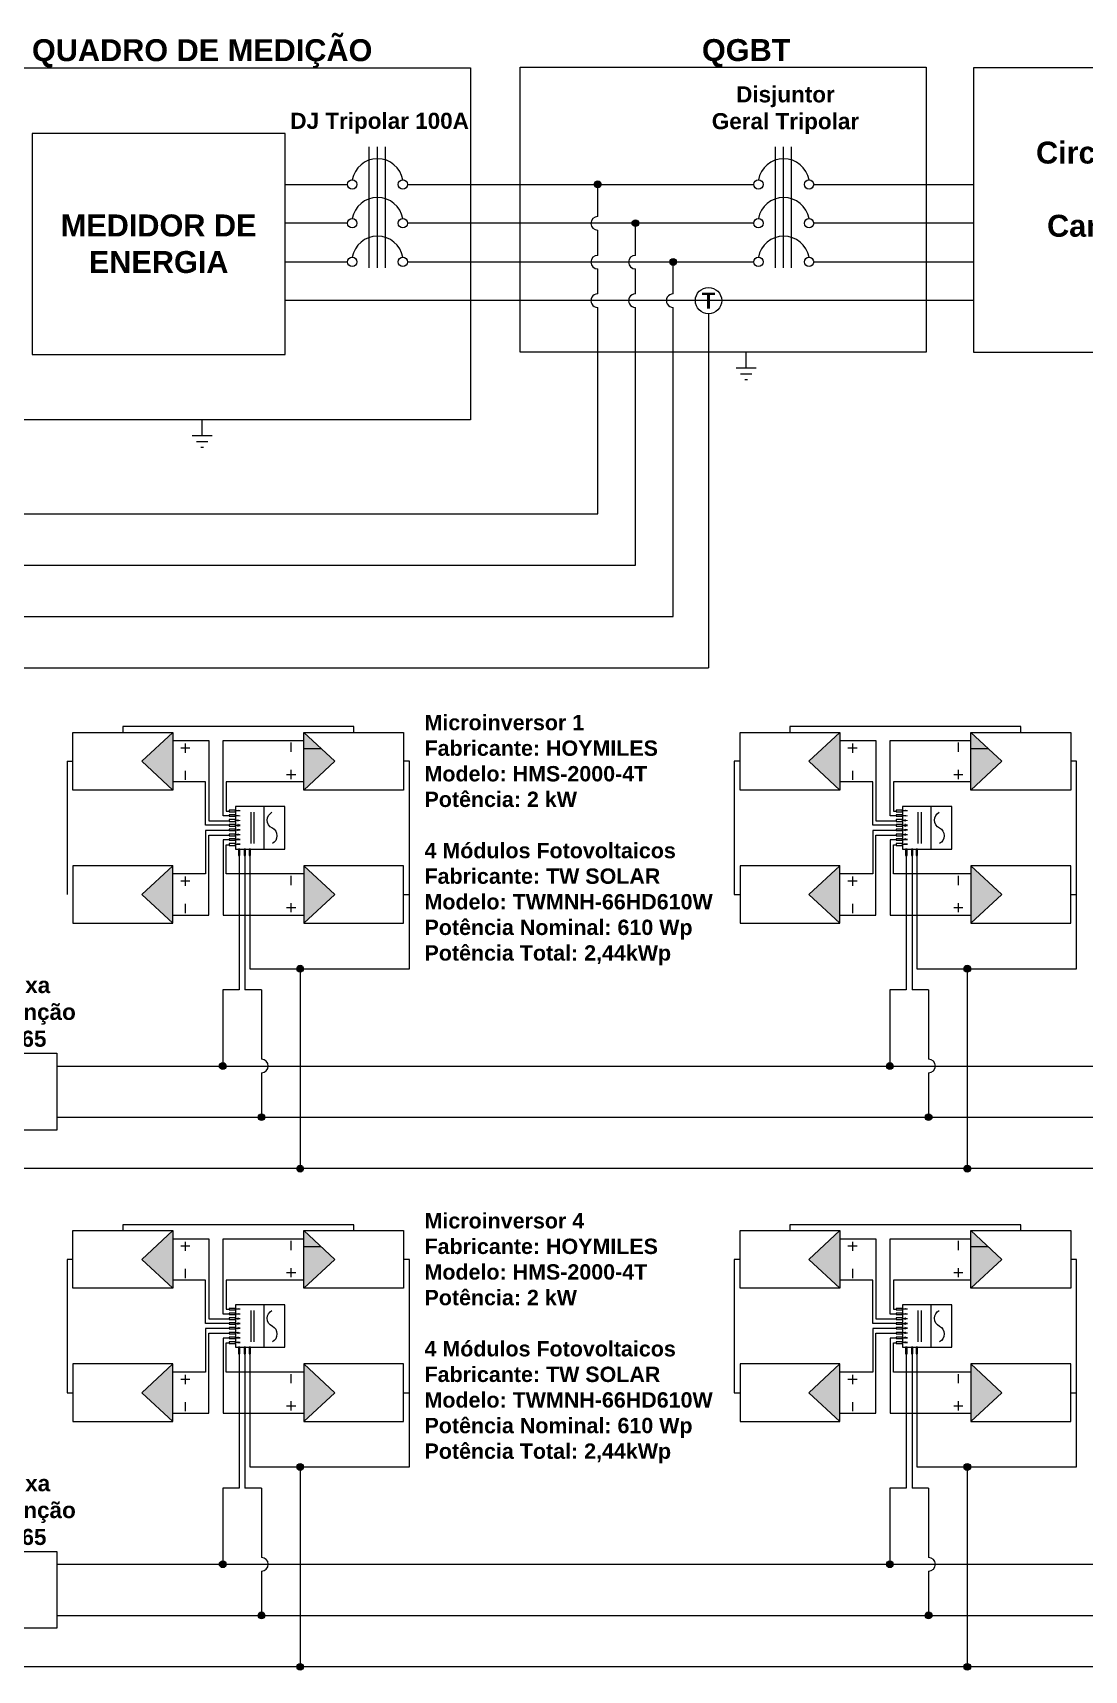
# Model space of a CAD drawing. Header units: millimetres. Extents: x 3949 to 5857, y -2081 to -943.
# Drawn here: x 5501.86 to 5532.73, y -1932.84 to -1884.8 of the extents above; entities that cross this region are included whole.
import ezdxf

# ---------------------------------------------------------------- set-up
doc = ezdxf.new("R2010")
doc.units = ezdxf.units.MM
doc.layers.add('DESENHO', color=7, linetype='Continuous', lineweight=0)
doc.styles.add('Annotative', font='arial.ttf')
doc.styles.add('PDF Arial', font='arial.ttf')

msp = doc.modelspace()

# ---------------------------------------------------------------- hatches: boundary and pattern name
at = {"layer": 'DESENHO', "lineweight": 0}
h = msp.add_hatch(color=256, dxfattribs=at)
h.dxf.hatch_style = 1
h.paths.add_polyline_path([(5518.545, -1889.248, 1), (5518.347, -1889.248, 1)])
h = msp.add_hatch(color=256, dxfattribs=at)
h.dxf.hatch_style = 1
h.paths.add_polyline_path([(5519.654, -1890.388, 1), (5519.455, -1890.388, 1)])
h = msp.add_hatch(color=256, dxfattribs=at)
h.dxf.hatch_style = 1
h.paths.add_polyline_path([(5520.762, -1891.524, 1), (5520.563, -1891.524, 1)])
h = msp.add_hatch(color=7, dxfattribs=at)
h.dxf.hatch_style = 1
h.paths.add_polyline_path([(5505.057, -1906.174), (5505.972, -1907.018), (5505.972, -1905.329)])
h = msp.add_hatch(dxfattribs=at)
h.set_pattern_fill('ANGLE', scale=1.5, angle=180)
h.set_pattern_definition([(180, (10158.257, 902.157), (-4e-15, -10.4775), [7.62, -2.8575]), (270, (10158.257, 902.157), (10.4775, -4e-15), [7.62, -2.8575])])
h.paths.add_polyline_path([(5509.815, -1905.329), (5509.815, -1907.018), (5510.73, -1906.174)])
h = msp.add_hatch(color=7, dxfattribs=at)
h.dxf.hatch_style = 1
h.paths.add_polyline_path([(5510.73, -1906.174), (5509.815, -1905.329), (5509.815, -1907.018)])
h = msp.add_hatch(color=7, dxfattribs=at)
h.dxf.hatch_style = 1
h.paths.add_polyline_path([(5524.644, -1906.174), (5525.559, -1907.018), (5525.559, -1905.329)])
h = msp.add_hatch(dxfattribs=at)
h.set_pattern_fill('ANGLE', scale=1.5, angle=180)
h.set_pattern_definition([(180, (10177.844, 902.157), (-4e-15, -10.4775), [7.62, -2.8575]), (270, (10177.844, 902.157), (10.4775, -4e-15), [7.62, -2.8575])])
h.paths.add_polyline_path([(5529.402, -1905.329), (5529.402, -1907.018), (5530.317, -1906.174)])
h = msp.add_hatch(color=7, dxfattribs=at)
h.dxf.hatch_style = 1
h.paths.add_polyline_path([(5530.317, -1906.174), (5529.402, -1905.329), (5529.402, -1907.018)])
h = msp.add_hatch(color=7, dxfattribs=at)
h.dxf.hatch_style = 1
h.paths.add_polyline_path([(5505.057, -1910.082), (5505.972, -1909.238), (5505.972, -1910.927)])
h = msp.add_hatch(color=7, dxfattribs=at)
h.dxf.hatch_style = 1
h.paths.add_polyline_path([(5510.73, -1910.082), (5509.815, -1910.927), (5509.815, -1909.238)])
h = msp.add_hatch(color=7, dxfattribs=at)
h.dxf.hatch_style = 1
h.paths.add_polyline_path([(5524.644, -1910.082), (5525.559, -1909.238), (5525.559, -1910.927)])
h = msp.add_hatch(color=7, dxfattribs=at)
h.dxf.hatch_style = 1
h.paths.add_polyline_path([(5530.317, -1910.082), (5529.402, -1910.927), (5529.402, -1909.238)])
h = msp.add_hatch(color=3, dxfattribs=at)
h.dxf.hatch_style = 1
h.paths.add_polyline_path([(5509.711, -1912.36, 1), (5509.711, -1912.161, 1)])
h = msp.add_hatch(color=3, dxfattribs=at)
h.dxf.hatch_style = 1
h.paths.add_polyline_path([(5529.298, -1912.36, 1), (5529.298, -1912.161, 1)])
h = msp.add_hatch(color=256, dxfattribs=at)
h.dxf.hatch_style = 1
h.paths.add_polyline_path([(5507.536, -1915.116, 1), (5507.337, -1915.116, 1)])
h = msp.add_hatch(color=256, dxfattribs=at)
h.dxf.hatch_style = 1
h.paths.add_polyline_path([(5527.123, -1915.116, 1), (5526.925, -1915.116, 1)])
h = msp.add_hatch(color=256, dxfattribs=at)
h.dxf.hatch_style = 1
h.paths.add_polyline_path([(5508.673, -1916.616, 1), (5508.474, -1916.616, 1)])
h = msp.add_hatch(color=256, dxfattribs=at)
h.dxf.hatch_style = 1
h.paths.add_polyline_path([(5528.26, -1916.616, 1), (5528.061, -1916.616, 1)])
h = msp.add_hatch(color=3, dxfattribs=at)
h.dxf.hatch_style = 1
h.paths.add_polyline_path([(5509.81, -1918.127, 1), (5509.611, -1918.127, 1)])
h = msp.add_hatch(color=3, dxfattribs=at)
h.dxf.hatch_style = 1
h.paths.add_polyline_path([(5529.397, -1918.127, 1), (5529.198, -1918.127, 1)])
h = msp.add_hatch(color=7, dxfattribs=at)
h.dxf.hatch_style = 1
h.paths.add_polyline_path([(5505.057, -1920.791), (5505.972, -1921.636), (5505.972, -1919.946)])
h = msp.add_hatch(dxfattribs=at)
h.set_pattern_fill('ANGLE', scale=1.5, angle=180)
h.set_pattern_definition([(180, (10158.257, 887.54), (-4e-15, -10.4775), [7.62, -2.8575]), (270, (10158.257, 887.54), (10.4775, -4e-15), [7.62, -2.8575])])
h.paths.add_polyline_path([(5509.815, -1919.946), (5509.815, -1921.636), (5510.73, -1920.791)])
h = msp.add_hatch(color=7, dxfattribs=at)
h.dxf.hatch_style = 1
h.paths.add_polyline_path([(5510.73, -1920.791), (5509.815, -1919.946), (5509.815, -1921.636)])
h = msp.add_hatch(color=7, dxfattribs=at)
h.dxf.hatch_style = 1
h.paths.add_polyline_path([(5524.644, -1920.791), (5525.559, -1921.636), (5525.559, -1919.946)])
h = msp.add_hatch(dxfattribs=at)
h.set_pattern_fill('ANGLE', scale=1.5, angle=180)
h.set_pattern_definition([(180, (10177.844, 887.54), (-4e-15, -10.4775), [7.62, -2.8575]), (270, (10177.844, 887.54), (10.4775, -4e-15), [7.62, -2.8575])])
h.paths.add_polyline_path([(5529.402, -1919.946), (5529.402, -1921.636), (5530.317, -1920.791)])
h = msp.add_hatch(color=7, dxfattribs=at)
h.dxf.hatch_style = 1
h.paths.add_polyline_path([(5530.317, -1920.791), (5529.402, -1919.946), (5529.402, -1921.636)])
h = msp.add_hatch(color=7, dxfattribs=at)
h.dxf.hatch_style = 1
h.paths.add_polyline_path([(5505.057, -1924.7), (5505.972, -1923.855), (5505.972, -1925.544)])
h = msp.add_hatch(color=7, dxfattribs=at)
h.dxf.hatch_style = 1
h.paths.add_polyline_path([(5510.73, -1924.7), (5509.815, -1925.544), (5509.815, -1923.855)])
h = msp.add_hatch(color=7, dxfattribs=at)
h.dxf.hatch_style = 1
h.paths.add_polyline_path([(5524.644, -1924.7), (5525.559, -1923.855), (5525.559, -1925.544)])
h = msp.add_hatch(color=7, dxfattribs=at)
h.dxf.hatch_style = 1
h.paths.add_polyline_path([(5530.317, -1924.7), (5529.402, -1925.544), (5529.402, -1923.855)])
h = msp.add_hatch(color=3, dxfattribs=at)
h.dxf.hatch_style = 1
h.paths.add_polyline_path([(5509.711, -1926.977, 1), (5509.711, -1926.778, 1)])
h = msp.add_hatch(color=3, dxfattribs=at)
h.dxf.hatch_style = 1
h.paths.add_polyline_path([(5529.298, -1926.977, 1), (5529.298, -1926.778, 1)])
h = msp.add_hatch(color=256, dxfattribs=at)
h.dxf.hatch_style = 1
h.paths.add_polyline_path([(5507.536, -1929.734, 1), (5507.337, -1929.734, 1)])
h = msp.add_hatch(color=256, dxfattribs=at)
h.dxf.hatch_style = 1
h.paths.add_polyline_path([(5527.123, -1929.734, 1), (5526.925, -1929.734, 1)])
h = msp.add_hatch(color=256, dxfattribs=at)
h.dxf.hatch_style = 1
h.paths.add_polyline_path([(5508.673, -1931.233, 1), (5508.474, -1931.233, 1)])
h = msp.add_hatch(color=256, dxfattribs=at)
h.dxf.hatch_style = 1
h.paths.add_polyline_path([(5528.26, -1931.233, 1), (5528.061, -1931.233, 1)])
h = msp.add_hatch(color=3, dxfattribs=at)
h.dxf.hatch_style = 1
h.paths.add_polyline_path([(5509.81, -1932.744, 1), (5509.611, -1932.744, 1)])
h = msp.add_hatch(color=3, dxfattribs=at)
h.dxf.hatch_style = 1
h.paths.add_polyline_path([(5529.397, -1932.744, 1), (5529.198, -1932.744, 1)])

# ---------------------------------------------------------------- linework, layer by layer
for p, q in [((5511.739, -1891.697), (5511.739, -1888.145)), ((5511.977, -1891.697), (5511.977, -1888.145)), ((5512.214, -1891.697), (5512.214, -1888.145)), ((5523.665, -1891.697), (5523.665, -1888.145)), ((5523.902, -1891.697), (5523.902, -1888.145)), ((5524.14, -1891.697), (5524.14, -1888.145)), ((5509.267, -1889.252), (5511.102, -1889.252)), ((5512.862, -1889.252), (5523.028, -1889.252)), ((5518.446, -1890.196), (5518.446, -1889.348)), ((5524.788, -1889.252), (5529.477, -1889.252)), ((5511.102, -1890.388), (5509.267, -1890.388)), ((5523.028, -1890.388), (5512.862, -1890.388)), ((5529.477, -1890.388), (5524.788, -1890.388)), ((5518.446, -1891.331), (5518.446, -1890.593)), ((5509.267, -1891.524), (5511.102, -1891.524)), ((5512.862, -1891.524), (5523.028, -1891.524)), ((5524.788, -1891.524), (5529.477, -1891.524)), ((5518.446, -1898.914), (5518.446, -1892.864)), ((5494.121, -1898.914), (5518.446, -1898.914)), ((5494.121, -1900.421), (5519.554, -1900.421)), ((5494.121, -1901.929), (5520.662, -1901.929)), ((5505.972, -1905.57), (5507.027, -1905.57)), ((5507.027, -1905.57), (5507.027, -1907.918)), ((5507.447, -1907.776), (5507.447, -1905.57)), ((5507.447, -1905.57), (5509.815, -1905.57)), ((5525.559, -1905.57), (5526.614, -1905.57)), ((5526.614, -1905.57), (5526.614, -1907.918)), ((5527.034, -1907.776), (5527.034, -1905.57)), ((5527.034, -1905.57), (5529.402, -1905.57)), ((5506.933, -1906.777), (5505.972, -1906.777)), ((5506.933, -1908.054), (5506.933, -1906.777)), ((5509.815, -1906.777), (5507.542, -1906.777)), ((5507.542, -1906.777), (5507.542, -1907.634)), ((5526.52, -1906.777), (5525.559, -1906.777)), ((5526.52, -1908.054), (5526.52, -1906.777)), ((5529.402, -1906.777), (5527.129, -1906.777)), ((5527.129, -1906.777), (5527.129, -1907.634)), ((5507.623, -1907.776), (5507.447, -1907.776)), ((5507.542, -1907.634), (5507.623, -1907.634)), ((5527.21, -1907.776), (5527.034, -1907.776)), ((5527.129, -1907.634), (5527.21, -1907.634)), ((5507.623, -1908.054), (5506.933, -1908.054)), ((5507.623, -1908.202), (5506.933, -1908.202)), ((5506.933, -1908.202), (5506.933, -1909.479)), ((5507.027, -1907.918), (5507.623, -1907.918)), ((5527.21, -1908.054), (5526.52, -1908.054)), ((5527.21, -1908.202), (5526.52, -1908.202)), ((5526.52, -1908.202), (5526.52, -1909.479)), ((5526.614, -1907.918), (5527.21, -1907.918)), ((5507.027, -1908.338), (5507.623, -1908.338)), ((5507.027, -1910.686), (5507.027, -1908.338)), ((5507.623, -1908.48), (5507.447, -1908.48)), ((5507.447, -1908.48), (5507.447, -1910.686)), ((5507.542, -1909.479), (5507.542, -1908.622)), ((5507.542, -1908.622), (5507.623, -1908.622)), ((5526.614, -1908.338), (5527.21, -1908.338)), ((5526.614, -1910.686), (5526.614, -1908.338)), ((5527.21, -1908.48), (5527.034, -1908.48)), ((5527.034, -1908.48), (5527.034, -1910.686)), ((5527.129, -1909.479), (5527.129, -1908.622)), ((5527.129, -1908.622), (5527.21, -1908.622)), ((5507.921, -1908.94), (5507.921, -1912.883)), ((5508.09, -1908.94), (5508.09, -1912.883)), ((5527.508, -1908.94), (5527.508, -1912.883)), ((5527.677, -1908.94), (5527.677, -1912.883)), ((5506.933, -1909.479), (5505.972, -1909.479)), ((5509.815, -1909.479), (5507.542, -1909.479)), ((5526.52, -1909.479), (5525.559, -1909.479)), ((5529.402, -1909.479), (5527.129, -1909.479)), ((5505.972, -1910.686), (5507.027, -1910.686)), ((5507.447, -1910.686), (5509.815, -1910.686)), ((5525.559, -1910.686), (5526.614, -1910.686)), ((5527.034, -1910.686), (5529.402, -1910.686)), ((5507.921, -1912.883), (5507.437, -1912.883)), ((5507.437, -1912.883), (5507.437, -1915.116)), ((5508.574, -1912.883), (5508.09, -1912.883)), ((5508.574, -1912.883), (5508.574, -1914.918)), ((5527.508, -1912.883), (5527.024, -1912.883)), ((5527.024, -1912.883), (5527.024, -1915.116)), ((5528.161, -1912.883), (5527.677, -1912.883)), ((5528.161, -1912.883), (5528.161, -1914.918)), ((5502.563, -1915.116), (5546.617, -1915.116)), ((5507.437, -1915.017), (5507.437, -1915.116)), ((5508.574, -1915.315), (5508.574, -1916.517)), ((5527.024, -1915.017), (5527.024, -1915.116)), ((5528.161, -1915.315), (5528.161, -1916.517)), ((5502.563, -1916.616), (5547.754, -1916.616)), ((5505.972, -1920.188), (5507.027, -1920.188)), ((5507.027, -1920.188), (5507.027, -1922.535)), ((5507.447, -1922.393), (5507.447, -1920.188)), ((5507.447, -1920.188), (5509.815, -1920.188)), ((5525.559, -1920.188), (5526.614, -1920.188)), ((5526.614, -1920.188), (5526.614, -1922.535)), ((5527.034, -1922.393), (5527.034, -1920.188)), ((5527.034, -1920.188), (5529.402, -1920.188)), ((5506.933, -1921.394), (5505.972, -1921.394)), ((5506.933, -1922.671), (5506.933, -1921.394)), ((5509.815, -1921.394), (5507.542, -1921.394)), ((5507.542, -1921.394), (5507.542, -1922.251)), ((5526.52, -1921.394), (5525.559, -1921.394)), ((5526.52, -1922.671), (5526.52, -1921.394)), ((5529.402, -1921.394), (5527.129, -1921.394)), ((5527.129, -1921.394), (5527.129, -1922.251)), ((5507.623, -1922.671), (5506.933, -1922.671)), ((5507.027, -1922.535), (5507.623, -1922.535)), ((5507.623, -1922.393), (5507.447, -1922.393)), ((5507.542, -1922.251), (5507.623, -1922.251)), ((5527.21, -1922.671), (5526.52, -1922.671)), ((5526.614, -1922.535), (5527.21, -1922.535)), ((5527.21, -1922.393), (5527.034, -1922.393)), ((5527.129, -1922.251), (5527.21, -1922.251)), ((5507.623, -1922.82), (5506.933, -1922.82)), ((5506.933, -1922.82), (5506.933, -1924.096)), ((5507.027, -1922.955), (5507.623, -1922.955)), ((5507.027, -1925.303), (5507.027, -1922.955)), ((5507.623, -1923.097), (5507.447, -1923.097)), ((5507.447, -1923.097), (5507.447, -1925.303)), ((5527.21, -1922.82), (5526.52, -1922.82)), ((5526.52, -1922.82), (5526.52, -1924.096)), ((5526.614, -1922.955), (5527.21, -1922.955)), ((5526.614, -1925.303), (5526.614, -1922.955)), ((5527.21, -1923.097), (5527.034, -1923.097)), ((5527.034, -1923.097), (5527.034, -1925.303)), ((5507.542, -1924.096), (5507.542, -1923.239)), ((5507.542, -1923.239), (5507.623, -1923.239)), ((5507.921, -1923.557), (5507.921, -1927.5)), ((5508.09, -1923.557), (5508.09, -1927.5)), ((5527.129, -1924.096), (5527.129, -1923.239)), ((5527.129, -1923.239), (5527.21, -1923.239)), ((5527.508, -1923.557), (5527.508, -1927.5)), ((5527.677, -1923.557), (5527.677, -1927.5)), ((5506.933, -1924.096), (5505.972, -1924.096)), ((5509.815, -1924.096), (5507.542, -1924.096)), ((5526.52, -1924.096), (5525.559, -1924.096)), ((5529.402, -1924.096), (5527.129, -1924.096)), ((5505.972, -1925.303), (5507.027, -1925.303)), ((5507.447, -1925.303), (5509.815, -1925.303)), ((5525.559, -1925.303), (5526.614, -1925.303)), ((5527.034, -1925.303), (5529.402, -1925.303)), ((5507.921, -1927.5), (5507.437, -1927.5)), ((5507.437, -1927.5), (5507.437, -1929.734)), ((5508.574, -1927.5), (5508.09, -1927.5)), ((5508.574, -1927.5), (5508.574, -1929.535)), ((5527.508, -1927.5), (5527.024, -1927.5)), ((5527.024, -1927.5), (5527.024, -1929.734)), ((5528.161, -1927.5), (5527.677, -1927.5)), ((5528.161, -1927.5), (5528.161, -1929.535)), ((5502.563, -1929.734), (5546.617, -1929.734)), ((5507.437, -1929.634), (5507.437, -1929.734)), ((5527.024, -1929.634), (5527.024, -1929.734)), ((5508.574, -1929.932), (5508.574, -1931.134)), ((5528.161, -1929.932), (5528.161, -1931.134)), ((5502.563, -1931.233), (5547.754, -1931.233))]:
    msp.add_line(p, q, dxfattribs=at)
at = {"layer": 'DESENHO', "color": 0, "lineweight": 0}
for p, q in [((5519.554, -1891.331), (5519.554, -1890.388)), ((5518.446, -1892.461), (5518.446, -1891.729)), ((5519.554, -1892.461), (5519.554, -1891.729)), ((5520.662, -1892.461), (5520.662, -1891.524)), ((5520.662, -1891.623), (5520.662, -1891.524)), ((5519.554, -1900.421), (5519.554, -1892.864)), ((5520.662, -1901.929), (5520.662, -1892.864))]:
    msp.add_line(p, q, dxfattribs=at)
at = {"layer": 'DESENHO', "color": 5, "lineweight": 0}
for p, q in [((5520.276, -1892.659), (5509.267, -1892.659)), ((5529.477, -1892.659), (5520.276, -1892.659))]:
    msp.add_line(p, q, dxfattribs=at)
at = {"layer": 'DESENHO', "color": 3, "lineweight": 0}
for p, q in [((5521.701, -1893.045), (5521.701, -1903.438)), ((5522.807, -1894.635), (5522.807, -1894.17)), ((5522.764, -1894.974), (5522.849, -1894.974)), ((5506.834, -1896.62), (5506.834, -1896.155)), ((5506.791, -1896.959), (5506.876, -1896.959)), ((5493.922, -1903.438), (5521.701, -1903.438)), ((5511.282, -1905.157), (5504.505, -1905.157)), ((5504.505, -1905.157), (5504.505, -1905.329)), ((5511.282, -1905.329), (5511.282, -1905.157)), ((5530.869, -1905.157), (5524.092, -1905.157)), ((5524.092, -1905.157), (5524.092, -1905.329)), ((5530.869, -1905.329), (5530.869, -1905.157)), ((5502.867, -1906.174), (5502.867, -1910.082)), ((5502.867, -1906.174), (5503.039, -1906.174)), ((5512.92, -1906.174), (5512.748, -1906.174)), ((5512.92, -1910.082), (5512.92, -1906.174)), ((5522.626, -1906.174), (5522.454, -1906.174)), ((5522.454, -1906.174), (5522.454, -1910.082)), ((5532.507, -1906.174), (5532.335, -1906.174)), ((5532.507, -1910.082), (5532.507, -1906.174)), ((5508.23, -1908.94), (5508.23, -1912.261)), ((5527.817, -1908.94), (5527.817, -1912.261)), ((5512.748, -1910.082), (5512.92, -1910.082)), ((5512.92, -1912.261), (5512.92, -1910.082)), ((5522.454, -1910.082), (5522.626, -1910.082)), ((5532.335, -1910.082), (5532.507, -1910.082)), ((5532.507, -1912.261), (5532.507, -1910.082)), ((5508.23, -1912.261), (5512.92, -1912.261)), ((5509.711, -1912.261), (5509.711, -1918.127)), ((5527.817, -1912.261), (5532.507, -1912.261)), ((5529.298, -1912.261), (5529.298, -1918.127)), ((5548.891, -1918.127), (5493.922, -1918.127)), ((5511.282, -1919.774), (5504.505, -1919.774)), ((5504.505, -1919.774), (5504.505, -1919.946)), ((5511.282, -1919.946), (5511.282, -1919.774)), ((5530.869, -1919.774), (5524.092, -1919.774)), ((5524.092, -1919.774), (5524.092, -1919.946)), ((5530.869, -1919.946), (5530.869, -1919.774)), ((5503.039, -1920.791), (5502.867, -1920.791)), ((5502.867, -1920.791), (5502.867, -1924.7)), ((5512.92, -1920.791), (5512.748, -1920.791)), ((5512.92, -1924.7), (5512.92, -1920.791)), ((5522.626, -1920.791), (5522.454, -1920.791)), ((5522.454, -1920.791), (5522.454, -1924.7)), ((5532.507, -1920.791), (5532.335, -1920.791)), ((5532.507, -1924.7), (5532.507, -1920.791)), ((5508.23, -1923.557), (5508.23, -1926.878)), ((5527.817, -1923.557), (5527.817, -1926.878)), ((5502.867, -1924.7), (5503.039, -1924.7)), ((5512.748, -1924.7), (5512.92, -1924.7)), ((5512.92, -1926.878), (5512.92, -1924.7)), ((5522.454, -1924.7), (5522.626, -1924.7)), ((5532.335, -1924.7), (5532.507, -1924.7)), ((5532.507, -1926.878), (5532.507, -1924.7)), ((5508.23, -1926.878), (5512.92, -1926.878)), ((5509.711, -1926.878), (5509.711, -1932.744)), ((5527.817, -1926.878), (5532.507, -1926.878)), ((5529.298, -1926.878), (5529.298, -1932.744)), ((5548.891, -1932.744), (5493.922, -1932.744))]:
    msp.add_line(p, q, dxfattribs=at)
at = {"layer": 'DESENHO', "color": 7, "lineweight": 0}
for p, q in [((5509.815, -1906.152), (5509.815, -1905.327)), ((5529.402, -1906.152), (5529.402, -1905.327)), ((5505.972, -1906.195), (5505.972, -1907.02)), ((5525.559, -1906.195), (5525.559, -1907.02)), ((5505.972, -1910.061), (5505.972, -1909.236)), ((5525.559, -1910.061), (5525.559, -1909.236)), ((5509.815, -1910.104), (5509.815, -1910.929)), ((5529.402, -1910.104), (5529.402, -1910.929)), ((5509.815, -1920.769), (5509.815, -1919.944)), ((5529.402, -1920.769), (5529.402, -1919.944)), ((5505.972, -1920.812), (5505.972, -1921.638)), ((5525.559, -1920.812), (5525.559, -1921.638)), ((5505.972, -1924.678), (5505.972, -1923.853)), ((5525.559, -1924.678), (5525.559, -1923.853)), ((5509.815, -1924.721), (5509.815, -1925.547)), ((5529.402, -1924.721), (5529.402, -1925.547))]:
    msp.add_line(p, q, dxfattribs=at)
at = {"layer": 'DESENHO', "lineweight": 0}
for points in [[(5514.714, -1896.155), (5498.953, -1896.155), (5498.953, -1885.828), (5514.714, -1885.828)], [(5516.168, -1885.815), (5528.089, -1885.815), (5528.089, -1894.17), (5516.168, -1894.17)], [(5540.803, -1885.828), (5529.477, -1885.828), (5529.477, -1894.17), (5540.803, -1894.17)], [(5509.267, -1887.753), (5501.843, -1887.753), (5501.843, -1894.237), (5509.267, -1894.237)], [(5503.039, -1905.329), (5505.972, -1905.329), (5505.972, -1907.018), (5503.039, -1907.018)], [(5512.748, -1907.018), (5509.815, -1907.018), (5509.815, -1905.329), (5512.748, -1905.329)], [(5522.626, -1905.329), (5525.559, -1905.329), (5525.559, -1907.018), (5522.626, -1907.018)], [(5532.335, -1907.018), (5529.402, -1907.018), (5529.402, -1905.329), (5532.335, -1905.329)], [(5503.039, -1910.927), (5505.972, -1910.927), (5505.972, -1909.238), (5503.039, -1909.238)], [(5512.748, -1909.238), (5509.815, -1909.238), (5509.815, -1910.927), (5512.748, -1910.927)], [(5522.626, -1910.927), (5525.559, -1910.927), (5525.559, -1909.238), (5522.626, -1909.238)], [(5532.335, -1909.238), (5529.402, -1909.238), (5529.402, -1910.927), (5532.335, -1910.927)], [(5500.308, -1914.739), (5502.563, -1914.739), (5502.563, -1916.994), (5500.308, -1916.994)], [(5503.039, -1919.946), (5505.972, -1919.946), (5505.972, -1921.636), (5503.039, -1921.636)], [(5512.748, -1921.636), (5509.815, -1921.636), (5509.815, -1919.946), (5512.748, -1919.946)], [(5522.626, -1919.946), (5525.559, -1919.946), (5525.559, -1921.636), (5522.626, -1921.636)], [(5532.335, -1921.636), (5529.402, -1921.636), (5529.402, -1919.946), (5532.335, -1919.946)], [(5503.039, -1925.544), (5505.972, -1925.544), (5505.972, -1923.855), (5503.039, -1923.855)], [(5512.748, -1923.855), (5509.815, -1923.855), (5509.815, -1925.544), (5512.748, -1925.544)], [(5522.626, -1925.544), (5525.559, -1925.544), (5525.559, -1923.855), (5522.626, -1923.855)], [(5532.335, -1923.855), (5529.402, -1923.855), (5529.402, -1925.544), (5532.335, -1925.544)], [(5500.308, -1929.356), (5502.563, -1929.356), (5502.563, -1931.611), (5500.308, -1931.611)]]:
    msp.add_lwpolyline(points, close=True, dxfattribs=at)
at = {"layer": 'DESENHO', "color": 3, "lineweight": 0}
for points in [[(5522.509, -1894.635), (5522.807, -1894.635), (5523.104, -1894.635)], [(5522.637, -1894.805), (5522.807, -1894.805), (5522.976, -1894.805)], [(5506.537, -1896.62), (5506.834, -1896.62), (5507.131, -1896.62)], [(5506.664, -1896.79), (5506.834, -1896.79), (5507.003, -1896.79)]]:
    msp.add_lwpolyline(points, dxfattribs=at)
at = {"layer": 'DESENHO', "color": 18, "lineweight": 0, "true_color": 0x000000}
for points in [[(5505.972, -1905.329), (5505.057, -1906.174), (5505.972, -1907.018)], [(5509.815, -1907.018), (5510.73, -1906.174), (5509.815, -1905.329)], [(5525.559, -1905.329), (5524.644, -1906.174), (5525.559, -1907.018)], [(5529.402, -1907.018), (5530.317, -1906.174), (5529.402, -1905.329)], [(5505.972, -1910.927), (5505.057, -1910.082), (5505.972, -1909.238)], [(5509.815, -1909.238), (5510.73, -1910.082), (5509.815, -1910.927)], [(5525.559, -1910.927), (5524.644, -1910.082), (5525.559, -1909.238)], [(5529.402, -1909.238), (5530.317, -1910.082), (5529.402, -1910.927)], [(5505.972, -1919.946), (5505.057, -1920.791), (5505.972, -1921.636)], [(5509.815, -1921.636), (5510.73, -1920.791), (5509.815, -1919.946)], [(5525.559, -1919.946), (5524.644, -1920.791), (5525.559, -1921.636)], [(5529.402, -1921.636), (5530.317, -1920.791), (5529.402, -1919.946)], [(5505.972, -1925.544), (5505.057, -1924.7), (5505.972, -1923.855)], [(5509.815, -1923.855), (5510.73, -1924.7), (5509.815, -1925.544)], [(5525.559, -1925.544), (5524.644, -1924.7), (5525.559, -1923.855)], [(5529.402, -1923.855), (5530.317, -1924.7), (5529.402, -1925.544)]]:
    msp.add_lwpolyline(points, dxfattribs=at)
at = {"layer": 'DESENHO', "color": 7, "lineweight": 0}
for points in [[(5506.472, -1905.789), (5506.202, -1905.789)], [(5506.337, -1905.654), (5506.337, -1905.924)], [(5509.45, -1905.897), (5509.45, -1905.627)], [(5526.06, -1905.789), (5525.789, -1905.789)], [(5525.924, -1905.654), (5525.924, -1905.924)], [(5529.037, -1905.897), (5529.037, -1905.627)], [(5506.337, -1906.452), (5506.337, -1906.723)], [(5509.314, -1906.56), (5509.585, -1906.56)], [(5509.45, -1906.696), (5509.45, -1906.425)], [(5525.924, -1906.452), (5525.924, -1906.723)], [(5528.901, -1906.56), (5529.172, -1906.56)], [(5529.037, -1906.696), (5529.037, -1906.425)], [(5507.88, -1907.641), (5507.88, -1907.614), (5507.893, -1907.627), (5507.866, -1907.627), (5507.839, -1907.627)], [(5507.88, -1907.79), (5507.88, -1907.763), (5507.893, -1907.776), (5507.866, -1907.776), (5507.839, -1907.776)], [(5507.853, -1907.614), (5507.853, -1907.641)], [(5507.92, -1907.641), (5507.92, -1907.614), (5507.907, -1907.641), (5507.907, -1907.614)], [(5507.92, -1907.79), (5507.92, -1907.763), (5507.907, -1907.79), (5507.907, -1907.763)], [(5507.934, -1907.614), (5507.934, -1907.641)], [(5507.934, -1907.763), (5507.934, -1907.79)], [(5508.259, -1907.668), (5508.259, -1908.588)], [(5508.354, -1907.668), (5508.354, -1908.588)], [(5508.651, -1908.75), (5508.651, -1907.505)], [(5527.467, -1907.641), (5527.467, -1907.614), (5527.481, -1907.627), (5527.453, -1907.627), (5527.426, -1907.627)], [(5527.467, -1907.79), (5527.467, -1907.763), (5527.481, -1907.776), (5527.453, -1907.776), (5527.426, -1907.776)], [(5527.44, -1907.614), (5527.44, -1907.641)], [(5527.508, -1907.641), (5527.508, -1907.614), (5527.494, -1907.641), (5527.494, -1907.614)], [(5527.508, -1907.79), (5527.508, -1907.763), (5527.494, -1907.79), (5527.494, -1907.763)], [(5527.521, -1907.614), (5527.521, -1907.641)], [(5527.521, -1907.763), (5527.521, -1907.79)], [(5527.846, -1907.668), (5527.846, -1908.588)], [(5527.941, -1907.668), (5527.941, -1908.588)], [(5528.238, -1908.75), (5528.238, -1907.505)], [(5507.866, -1907.911), (5507.839, -1907.911)], [(5507.866, -1908.06), (5507.839, -1908.06)], [(5507.866, -1908.196), (5507.839, -1908.196)], [(5507.853, -1907.898), (5507.853, -1907.925)], [(5507.853, -1908.182), (5507.853, -1908.209)], [(5507.893, -1907.898), (5507.88, -1907.898), (5507.88, -1907.911), (5507.866, -1907.911), (5507.88, -1907.925), (5507.893, -1907.925)], [(5507.893, -1908.033), (5507.88, -1908.033), (5507.88, -1908.047), (5507.866, -1908.06), (5507.88, -1908.074), (5507.893, -1908.074), (5507.893, -1908.06)], [(5507.893, -1908.182), (5507.88, -1908.169), (5507.88, -1908.182), (5507.88, -1908.196), (5507.893, -1908.209), (5507.866, -1908.209)], [(5507.92, -1907.925), (5507.92, -1907.898), (5507.907, -1907.925), (5507.907, -1907.898)], [(5507.92, -1908.074), (5507.92, -1908.033), (5507.907, -1908.074), (5507.907, -1908.033)], [(5507.92, -1908.209), (5507.92, -1908.169), (5507.907, -1908.209), (5507.907, -1908.169)], [(5507.934, -1907.898), (5507.934, -1907.925)], [(5507.934, -1908.033), (5507.934, -1908.074)], [(5507.934, -1908.169), (5507.934, -1908.209)], [(5527.453, -1907.911), (5527.426, -1907.911)], [(5527.453, -1908.06), (5527.426, -1908.06)], [(5527.453, -1908.196), (5527.426, -1908.196)], [(5527.44, -1907.898), (5527.44, -1907.925)], [(5527.44, -1908.182), (5527.44, -1908.209)], [(5527.481, -1907.898), (5527.467, -1907.898), (5527.467, -1907.911), (5527.453, -1907.911), (5527.467, -1907.925), (5527.481, -1907.925)], [(5527.481, -1908.033), (5527.467, -1908.033), (5527.467, -1908.047), (5527.453, -1908.06), (5527.467, -1908.074), (5527.481, -1908.074), (5527.481, -1908.06)], [(5527.481, -1908.182), (5527.467, -1908.169), (5527.467, -1908.182), (5527.467, -1908.196), (5527.481, -1908.209), (5527.453, -1908.209)], [(5527.508, -1907.925), (5527.508, -1907.898), (5527.494, -1907.925), (5527.494, -1907.898)], [(5527.508, -1908.074), (5527.508, -1908.033), (5527.494, -1908.074), (5527.494, -1908.033)], [(5527.508, -1908.209), (5527.508, -1908.169), (5527.494, -1908.209), (5527.494, -1908.169)], [(5527.521, -1907.898), (5527.521, -1907.925)], [(5527.521, -1908.033), (5527.521, -1908.074)], [(5527.521, -1908.169), (5527.521, -1908.209)], [(5507.866, -1908.331), (5507.839, -1908.331)], [(5507.866, -1908.48), (5507.839, -1908.48)], [(5507.866, -1908.615), (5507.839, -1908.615)], [(5507.853, -1908.453), (5507.853, -1908.493)], [(5507.893, -1908.317), (5507.88, -1908.317), (5507.88, -1908.331), (5507.893, -1908.344), (5507.866, -1908.344)], [(5507.893, -1908.453), (5507.88, -1908.453), (5507.88, -1908.493)], [(5507.893, -1908.602), (5507.88, -1908.602), (5507.88, -1908.588), (5507.88, -1908.629)], [(5507.92, -1908.344), (5507.92, -1908.317), (5507.907, -1908.344), (5507.907, -1908.317)], [(5507.92, -1908.493), (5507.92, -1908.453), (5507.907, -1908.493), (5507.907, -1908.453)], [(5507.92, -1908.629), (5507.92, -1908.588), (5507.907, -1908.629), (5507.907, -1908.588)], [(5507.934, -1908.317), (5507.934, -1908.344)], [(5507.934, -1908.453), (5507.934, -1908.493)], [(5507.934, -1908.588), (5507.934, -1908.629)], [(5527.453, -1908.331), (5527.426, -1908.331)], [(5527.453, -1908.48), (5527.426, -1908.48)], [(5527.453, -1908.615), (5527.426, -1908.615)], [(5527.44, -1908.453), (5527.44, -1908.493)], [(5527.481, -1908.317), (5527.467, -1908.317), (5527.467, -1908.331), (5527.481, -1908.344), (5527.453, -1908.344)], [(5527.481, -1908.453), (5527.467, -1908.453), (5527.467, -1908.493)], [(5527.481, -1908.602), (5527.467, -1908.602), (5527.467, -1908.588), (5527.467, -1908.629)], [(5527.508, -1908.344), (5527.508, -1908.317), (5527.494, -1908.344), (5527.494, -1908.317)], [(5527.508, -1908.493), (5527.508, -1908.453), (5527.494, -1908.493), (5527.494, -1908.453)], [(5527.508, -1908.629), (5527.508, -1908.588), (5527.494, -1908.629), (5527.494, -1908.588)], [(5527.521, -1908.317), (5527.521, -1908.344)], [(5527.521, -1908.453), (5527.521, -1908.493)], [(5527.521, -1908.588), (5527.521, -1908.629)], [(5506.472, -1909.696), (5506.202, -1909.696)], [(5506.337, -1909.56), (5506.337, -1909.831)], [(5509.45, -1909.806), (5509.45, -1909.535)], [(5526.06, -1909.696), (5525.789, -1909.696)], [(5525.924, -1909.56), (5525.924, -1909.831)], [(5529.037, -1909.806), (5529.037, -1909.535)], [(5506.337, -1910.359), (5506.337, -1910.629)], [(5509.45, -1910.604), (5509.45, -1910.334)], [(5525.924, -1910.359), (5525.924, -1910.629)], [(5529.037, -1910.604), (5529.037, -1910.334)], [(5506.337, -1920.271), (5506.337, -1920.542)], [(5509.45, -1920.514), (5509.45, -1920.244)], [(5525.924, -1920.271), (5525.924, -1920.542)], [(5529.037, -1920.514), (5529.037, -1920.244)], [(5506.472, -1920.406), (5506.202, -1920.406)], [(5526.06, -1920.406), (5525.789, -1920.406)], [(5506.337, -1921.069), (5506.337, -1921.34)], [(5509.314, -1921.178), (5509.585, -1921.178)], [(5509.45, -1921.313), (5509.45, -1921.042)], [(5525.924, -1921.069), (5525.924, -1921.34)], [(5528.901, -1921.178), (5529.172, -1921.178)], [(5529.037, -1921.313), (5529.037, -1921.042)], [(5508.651, -1923.368), (5508.651, -1922.123)], [(5528.238, -1923.368), (5528.238, -1922.123)], [(5507.88, -1922.258), (5507.88, -1922.231), (5507.893, -1922.245), (5507.866, -1922.245), (5507.839, -1922.245)], [(5507.88, -1922.407), (5507.88, -1922.38), (5507.893, -1922.393), (5507.866, -1922.393), (5507.839, -1922.393)], [(5507.866, -1922.529), (5507.839, -1922.529)], [(5507.866, -1922.678), (5507.839, -1922.678)], [(5507.853, -1922.231), (5507.853, -1922.258)], [(5507.853, -1922.515), (5507.853, -1922.542)], [(5507.893, -1922.515), (5507.88, -1922.515), (5507.88, -1922.529), (5507.866, -1922.529), (5507.88, -1922.542), (5507.893, -1922.542)], [(5507.893, -1922.651), (5507.88, -1922.651), (5507.88, -1922.664), (5507.866, -1922.678), (5507.88, -1922.691), (5507.893, -1922.691), (5507.893, -1922.678)], [(5507.92, -1922.258), (5507.92, -1922.231), (5507.907, -1922.258), (5507.907, -1922.231)], [(5507.92, -1922.407), (5507.92, -1922.38), (5507.907, -1922.407), (5507.907, -1922.38)], [(5507.92, -1922.542), (5507.92, -1922.515), (5507.907, -1922.542), (5507.907, -1922.515)], [(5507.92, -1922.691), (5507.92, -1922.651), (5507.907, -1922.691), (5507.907, -1922.651)], [(5507.934, -1922.231), (5507.934, -1922.258)], [(5507.934, -1922.38), (5507.934, -1922.407)], [(5507.934, -1922.515), (5507.934, -1922.542)], [(5507.934, -1922.651), (5507.934, -1922.691)], [(5508.259, -1922.285), (5508.259, -1923.205)], [(5508.354, -1922.285), (5508.354, -1923.205)], [(5527.467, -1922.258), (5527.467, -1922.231), (5527.481, -1922.245), (5527.453, -1922.245), (5527.426, -1922.245)], [(5527.467, -1922.407), (5527.467, -1922.38), (5527.481, -1922.393), (5527.453, -1922.393), (5527.426, -1922.393)], [(5527.453, -1922.529), (5527.426, -1922.529)], [(5527.453, -1922.678), (5527.426, -1922.678)], [(5527.44, -1922.231), (5527.44, -1922.258)], [(5527.44, -1922.515), (5527.44, -1922.542)], [(5527.481, -1922.515), (5527.467, -1922.515), (5527.467, -1922.529), (5527.453, -1922.529), (5527.467, -1922.542), (5527.481, -1922.542)], [(5527.481, -1922.651), (5527.467, -1922.651), (5527.467, -1922.664), (5527.453, -1922.678), (5527.467, -1922.691), (5527.481, -1922.691), (5527.481, -1922.678)], [(5527.508, -1922.258), (5527.508, -1922.231), (5527.494, -1922.258), (5527.494, -1922.231)], [(5527.508, -1922.407), (5527.508, -1922.38), (5527.494, -1922.407), (5527.494, -1922.38)], [(5527.508, -1922.542), (5527.508, -1922.515), (5527.494, -1922.542), (5527.494, -1922.515)], [(5527.508, -1922.691), (5527.508, -1922.651), (5527.494, -1922.691), (5527.494, -1922.651)], [(5527.521, -1922.231), (5527.521, -1922.258)], [(5527.521, -1922.38), (5527.521, -1922.407)], [(5527.521, -1922.515), (5527.521, -1922.542)], [(5527.521, -1922.651), (5527.521, -1922.691)], [(5527.846, -1922.285), (5527.846, -1923.205)], [(5527.941, -1922.285), (5527.941, -1923.205)], [(5507.866, -1922.813), (5507.839, -1922.813)], [(5507.866, -1922.948), (5507.839, -1922.948)], [(5507.866, -1923.097), (5507.839, -1923.097)], [(5507.853, -1922.799), (5507.853, -1922.826)], [(5507.853, -1923.07), (5507.853, -1923.111)], [(5507.893, -1922.799), (5507.88, -1922.786), (5507.88, -1922.799), (5507.88, -1922.813), (5507.893, -1922.826), (5507.866, -1922.826)], [(5507.893, -1922.935), (5507.88, -1922.935), (5507.88, -1922.948), (5507.893, -1922.962), (5507.866, -1922.962)], [(5507.893, -1923.07), (5507.88, -1923.07), (5507.88, -1923.111)], [(5507.92, -1922.826), (5507.92, -1922.786), (5507.907, -1922.826), (5507.907, -1922.786)], [(5507.92, -1922.962), (5507.92, -1922.935), (5507.907, -1922.962), (5507.907, -1922.935)], [(5507.92, -1923.111), (5507.92, -1923.07), (5507.907, -1923.111), (5507.907, -1923.07)], [(5507.934, -1922.786), (5507.934, -1922.826)], [(5507.934, -1922.935), (5507.934, -1922.962)], [(5507.934, -1923.07), (5507.934, -1923.111)], [(5527.453, -1922.813), (5527.426, -1922.813)], [(5527.453, -1922.948), (5527.426, -1922.948)], [(5527.453, -1923.097), (5527.426, -1923.097)], [(5527.44, -1922.799), (5527.44, -1922.826)], [(5527.44, -1923.07), (5527.44, -1923.111)], [(5527.481, -1922.799), (5527.467, -1922.786), (5527.467, -1922.799), (5527.467, -1922.813), (5527.481, -1922.826), (5527.453, -1922.826)], [(5527.481, -1922.935), (5527.467, -1922.935), (5527.467, -1922.948), (5527.481, -1922.962), (5527.453, -1922.962)], [(5527.481, -1923.07), (5527.467, -1923.07), (5527.467, -1923.111)], [(5527.508, -1922.826), (5527.508, -1922.786), (5527.494, -1922.826), (5527.494, -1922.786)], [(5527.508, -1922.962), (5527.508, -1922.935), (5527.494, -1922.962), (5527.494, -1922.935)], [(5527.508, -1923.111), (5527.508, -1923.07), (5527.494, -1923.111), (5527.494, -1923.07)], [(5527.521, -1922.786), (5527.521, -1922.826)], [(5527.521, -1922.935), (5527.521, -1922.962)], [(5527.521, -1923.07), (5527.521, -1923.111)], [(5507.866, -1923.232), (5507.839, -1923.232)], [(5507.893, -1923.219), (5507.88, -1923.219), (5507.88, -1923.205), (5507.88, -1923.246)], [(5507.92, -1923.246), (5507.92, -1923.205), (5507.907, -1923.246), (5507.907, -1923.205)], [(5507.934, -1923.205), (5507.934, -1923.246)], [(5527.453, -1923.232), (5527.426, -1923.232)], [(5527.481, -1923.219), (5527.467, -1923.219), (5527.467, -1923.205), (5527.467, -1923.246)], [(5527.508, -1923.246), (5527.508, -1923.205), (5527.494, -1923.246), (5527.494, -1923.205)], [(5527.521, -1923.205), (5527.521, -1923.246)], [(5506.472, -1924.313), (5506.202, -1924.313)], [(5506.337, -1924.178), (5506.337, -1924.448)], [(5509.45, -1924.423), (5509.45, -1924.153)], [(5526.06, -1924.313), (5525.789, -1924.313)], [(5525.924, -1924.178), (5525.924, -1924.448)], [(5529.037, -1924.423), (5529.037, -1924.153)], [(5506.337, -1924.976), (5506.337, -1925.247)], [(5509.45, -1925.222), (5509.45, -1924.951)], [(5525.924, -1924.976), (5525.924, -1925.247)], [(5529.037, -1925.222), (5529.037, -1924.951)]]:
    msp.add_lwpolyline(points, dxfattribs=at)
for points in [[(5507.812, -1907.654), (5507.812, -1907.614), (5507.623, -1907.614), (5507.623, -1907.654)], [(5507.812, -1907.79), (5507.812, -1907.749), (5507.623, -1907.749), (5507.623, -1907.79)], [(5509.26, -1908.75), (5509.26, -1907.505), (5507.812, -1907.505), (5507.812, -1908.75)], [(5527.399, -1907.654), (5527.399, -1907.614), (5527.21, -1907.614), (5527.21, -1907.654)], [(5527.399, -1907.79), (5527.399, -1907.749), (5527.21, -1907.749), (5527.21, -1907.79)], [(5528.847, -1908.75), (5528.847, -1907.505), (5527.399, -1907.505), (5527.399, -1908.75)], [(5507.812, -1907.938), (5507.812, -1907.884), (5507.623, -1907.884), (5507.623, -1907.938)], [(5507.812, -1908.074), (5507.812, -1908.033), (5507.623, -1908.033), (5507.623, -1908.074)], [(5507.812, -1908.209), (5507.812, -1908.169), (5507.623, -1908.169), (5507.623, -1908.209)], [(5527.399, -1907.938), (5527.399, -1907.884), (5527.21, -1907.884), (5527.21, -1907.938)], [(5527.399, -1908.074), (5527.399, -1908.033), (5527.21, -1908.033), (5527.21, -1908.074)], [(5527.399, -1908.209), (5527.399, -1908.169), (5527.21, -1908.169), (5527.21, -1908.209)], [(5507.812, -1908.358), (5507.812, -1908.317), (5507.623, -1908.317), (5507.623, -1908.358)], [(5507.812, -1908.493), (5507.812, -1908.453), (5507.623, -1908.453), (5507.623, -1908.493)], [(5507.812, -1908.642), (5507.812, -1908.588), (5507.623, -1908.588), (5507.623, -1908.642)], [(5507.901, -1908.94), (5507.941, -1908.94), (5507.941, -1908.75), (5507.901, -1908.75)], [(5508.069, -1908.94), (5508.11, -1908.94), (5508.11, -1908.75), (5508.069, -1908.75)], [(5508.21, -1908.94), (5508.25, -1908.94), (5508.25, -1908.75), (5508.21, -1908.75)], [(5527.399, -1908.358), (5527.399, -1908.317), (5527.21, -1908.317), (5527.21, -1908.358)], [(5527.399, -1908.493), (5527.399, -1908.453), (5527.21, -1908.453), (5527.21, -1908.493)], [(5527.399, -1908.642), (5527.399, -1908.588), (5527.21, -1908.588), (5527.21, -1908.642)], [(5527.488, -1908.94), (5527.528, -1908.94), (5527.528, -1908.75), (5527.488, -1908.75)], [(5527.656, -1908.94), (5527.697, -1908.94), (5527.697, -1908.75), (5527.656, -1908.75)], [(5527.797, -1908.94), (5527.838, -1908.94), (5527.838, -1908.75), (5527.797, -1908.75)], [(5509.26, -1923.368), (5509.26, -1922.123), (5507.812, -1922.123), (5507.812, -1923.368)], [(5528.847, -1923.368), (5528.847, -1922.123), (5527.399, -1922.123), (5527.399, -1923.368)], [(5507.812, -1922.272), (5507.812, -1922.231), (5507.623, -1922.231), (5507.623, -1922.272)], [(5507.812, -1922.407), (5507.812, -1922.366), (5507.623, -1922.366), (5507.623, -1922.407)], [(5507.812, -1922.556), (5507.812, -1922.502), (5507.623, -1922.502), (5507.623, -1922.556)], [(5507.812, -1922.691), (5507.812, -1922.651), (5507.623, -1922.651), (5507.623, -1922.691)], [(5527.399, -1922.272), (5527.399, -1922.231), (5527.21, -1922.231), (5527.21, -1922.272)], [(5527.399, -1922.407), (5527.399, -1922.366), (5527.21, -1922.366), (5527.21, -1922.407)], [(5527.399, -1922.556), (5527.399, -1922.502), (5527.21, -1922.502), (5527.21, -1922.556)], [(5527.399, -1922.691), (5527.399, -1922.651), (5527.21, -1922.651), (5527.21, -1922.691)], [(5507.812, -1922.826), (5507.812, -1922.786), (5507.623, -1922.786), (5507.623, -1922.826)], [(5507.812, -1922.975), (5507.812, -1922.935), (5507.623, -1922.935), (5507.623, -1922.975)], [(5507.812, -1923.111), (5507.812, -1923.07), (5507.623, -1923.07), (5507.623, -1923.111)], [(5527.399, -1922.826), (5527.399, -1922.786), (5527.21, -1922.786), (5527.21, -1922.826)], [(5527.399, -1922.975), (5527.399, -1922.935), (5527.21, -1922.935), (5527.21, -1922.975)], [(5527.399, -1923.111), (5527.399, -1923.07), (5527.21, -1923.07), (5527.21, -1923.111)], [(5507.812, -1923.259), (5507.812, -1923.205), (5507.623, -1923.205), (5507.623, -1923.259)], [(5507.901, -1923.557), (5507.941, -1923.557), (5507.941, -1923.368), (5507.901, -1923.368)], [(5508.069, -1923.557), (5508.11, -1923.557), (5508.11, -1923.368), (5508.069, -1923.368)], [(5508.21, -1923.557), (5508.25, -1923.557), (5508.25, -1923.368), (5508.21, -1923.368)], [(5527.399, -1923.259), (5527.399, -1923.205), (5527.21, -1923.205), (5527.21, -1923.259)], [(5527.488, -1923.557), (5527.528, -1923.557), (5527.528, -1923.368), (5527.488, -1923.368)], [(5527.656, -1923.557), (5527.697, -1923.557), (5527.697, -1923.368), (5527.656, -1923.368)], [(5527.797, -1923.557), (5527.838, -1923.557), (5527.838, -1923.368), (5527.797, -1923.368)]]:
    msp.add_lwpolyline(points, close=True, dxfattribs=at)
at = {"layer": 'DESENHO', "lineweight": 0}
for points in [[(5509.314, -1910.469), (5509.585, -1910.469)], [(5528.901, -1910.469), (5529.172, -1910.469)], [(5509.314, -1925.086), (5509.585, -1925.086)], [(5528.901, -1925.086), (5529.172, -1925.086)]]:
    msp.add_lwpolyline(points, dxfattribs=at)
for centre, radius in [((5511.239, -1889.252), 0.137), ((5512.725, -1889.252), 0.137), ((5518.446, -1889.248), 0.0994), ((5523.165, -1889.252), 0.137), ((5524.651, -1889.252), 0.137), ((5511.239, -1890.388), 0.137), ((5512.725, -1890.388), 0.137), ((5519.554, -1890.388), 0.0994), ((5523.165, -1890.388), 0.137), ((5524.651, -1890.388), 0.137), ((5511.239, -1891.524), 0.137), ((5512.725, -1891.524), 0.137), ((5520.662, -1891.524), 0.0994), ((5523.165, -1891.524), 0.137), ((5524.651, -1891.524), 0.137), ((5507.437, -1915.116), 0.0994), ((5527.024, -1915.116), 0.0994), ((5508.574, -1916.616), 0.0994), ((5528.161, -1916.616), 0.0994), ((5507.437, -1929.734), 0.0994), ((5527.024, -1929.734), 0.0994), ((5508.574, -1931.233), 0.0994), ((5528.161, -1931.233), 0.0994)]:
    msp.add_circle(centre, radius, dxfattribs=at)
at = {"layer": 'DESENHO', "color": 3, "lineweight": 0}
for centre, radius in [((5521.701, -1892.659), 0.386), ((5509.711, -1912.261), 0.0994), ((5529.298, -1912.261), 0.0994), ((5509.711, -1918.127), 0.0994), ((5529.298, -1918.127), 0.0994), ((5509.711, -1926.878), 0.0994), ((5529.298, -1926.878), 0.0994), ((5509.711, -1932.744), 0.0994), ((5529.298, -1932.744), 0.0994)]:
    msp.add_circle(centre, radius, dxfattribs=at)
at = {"layer": 'DESENHO', "lineweight": 0}
for centre, radius, start, end in [((5511.982, -1889.253), 0.756, 10.5037, 169.4963), ((5523.908, -1889.253), 0.756, 10.5037, 169.4963), ((5511.982, -1890.389), 0.756, 10.5037, 169.4963), ((5523.908, -1890.389), 0.756, 10.5037, 169.4963), ((5518.446, -1890.394), 0.199, 90, 270), ((5511.982, -1891.524), 0.756, 10.5037, 169.4963), ((5523.908, -1891.524), 0.756, 10.5037, 169.4963), ((5518.446, -1891.53), 0.199, 90, 270), ((5519.554, -1891.53), 0.199, 90, 270), ((5518.446, -1892.659), 0.199, 90, 270.0393), ((5519.554, -1892.659), 0.199, 90, 270.0393), ((5520.662, -1892.659), 0.199, 90, 270.0393), ((5508.574, -1915.116), 0.199, 270, 90), ((5528.161, -1915.116), 0.199, 270, 90), ((5508.574, -1929.734), 0.199, 270, 90), ((5528.161, -1929.734), 0.199, 270, 90)]:
    msp.add_arc(centre, radius, start, end, dxfattribs=at)
at = {"layer": 'DESENHO', "color": 18, "lineweight": 0, "true_color": 0x000000}
for points in [[(5508.746, -1907.898), (5508.746, -1907.803), (5508.8, -1907.722), (5508.881, -1907.668)], [(5528.333, -1907.898), (5528.333, -1907.803), (5528.387, -1907.722), (5528.468, -1907.668)], [(5508.895, -1908.141), (5508.8, -1908.087), (5508.746, -1908.006), (5508.746, -1907.898)], [(5508.895, -1908.128), (5508.976, -1908.169), (5509.03, -1908.263), (5509.03, -1908.358)], [(5528.482, -1908.141), (5528.387, -1908.087), (5528.333, -1908.006), (5528.333, -1907.898)], [(5528.482, -1908.128), (5528.563, -1908.169), (5528.617, -1908.263), (5528.617, -1908.358)], [(5509.03, -1908.358), (5509.03, -1908.466), (5508.976, -1908.547), (5508.895, -1908.588)], [(5528.617, -1908.358), (5528.617, -1908.466), (5528.563, -1908.547), (5528.482, -1908.588)], [(5508.746, -1922.515), (5508.746, -1922.42), (5508.8, -1922.339), (5508.881, -1922.285)], [(5508.895, -1922.759), (5508.8, -1922.705), (5508.746, -1922.623), (5508.746, -1922.515)], [(5528.333, -1922.515), (5528.333, -1922.42), (5528.387, -1922.339), (5528.468, -1922.285)], [(5528.482, -1922.759), (5528.387, -1922.705), (5528.333, -1922.623), (5528.333, -1922.515)], [(5508.895, -1922.745), (5508.976, -1922.786), (5509.03, -1922.881), (5509.03, -1922.975)], [(5509.03, -1922.975), (5509.03, -1923.084), (5508.976, -1923.165), (5508.895, -1923.205)], [(5528.482, -1922.745), (5528.563, -1922.786), (5528.617, -1922.881), (5528.617, -1922.975)], [(5528.617, -1922.975), (5528.617, -1923.084), (5528.563, -1923.165), (5528.482, -1923.205)]]:
    msp.add_open_spline(points, degree=3, dxfattribs=at)

# ---------------------------------------------------------------- texts
at = {"layer": 'DESENHO', "lineweight": 0, "char_height": 0.64396, "attachment_point": 9, "style": 'PDF Arial'}
for s, width, gutter_width, heights, insert in [('\\pxqc;{\\fArial|b1|i0|c0|p34;QUADRO DE MEDIÇÃO}', 15.76132, 18.41, [2.491], (5514.714, -1885.828)), ('\\pxqc;{\\fArial|b1|i0|c0|p34;QGBT}', 10.56614, 25.896, [0.713], (5528.089, -1885.815))]:
    msp.add_mtext_dynamic_manual_height_columns(s, width=width, gutter_width=gutter_width, heights=heights, dxfattribs=dict(at, insert=insert))
at = {"layer": 'DESENHO', "lineweight": 0, "style": 'PDF Arial'}
for s, insert, char_height, width, attachment_point in [('\\pxqc;{\\fArial|b1|i0|c0|p34;Disjuntor \\P\\pt9;Geral Tripolar}', (5526.976, -1887.773), 0.47231, 6.03391, 9), ('\\pxqc;{\\fArial|b1|i0|c0|p34;DJ Tripolar 100A}', (5515.06, -1887.763), 0.47231, 6.03391, 9), ('\\pxqc;{\\fArial|b1|i0|c0|p34;Circuito Existente\\P\\PCarga Instalada:\\P 38,00 kW }', (5535.14, -1889.999), 0.64396, 11.3255, 5), ('\\pxqc;{\\fArial|b1|i0|c0|p34;MEDIDOR DE ENERGIA}', (5505.555, -1890.995), 0.64396, 7.4245, 5)]:
    msp.add_mtext(s, dxfattribs=dict(at, insert=insert, char_height=char_height, width=width, attachment_point=attachment_point))
at = {"layer": 'DESENHO', "color": 3, "lineweight": 0, "insert": (5521.701, -1892.659), "char_height": 0.47231, "width": 0.93457, "attachment_point": 5, "style": 'PDF Arial'}
msp.add_mtext('\\pxqc;{\\fArial|b1|i0|c0|p34;T}', dxfattribs=at)
at = {"layer": 'DESENHO', "color": 7, "lineweight": 0, "char_height": 0.45057, "width": 15.05026, "attachment_point": 7, "style": 'Annotative'}
for s, insert in [('{\\fArial|b1|i0|c0|p34;Microinversor 1\\PFabricante: HOYMILES\\PModelo: HMS-2000-4T\\PPotência: 2 kW\\P\\P\\pxql;4 Módulos Fotovoltaicos\\P\\pq*;Fabricante: TW SOLAR\\PModelo: \\C256;TWMNH-66HD610W\\PP\\C7;otência Nominal: 610 Wp\\PPotência Total: 2,44kWp}', (5513.362, -1912.159)), ('{\\fArial|b1|i0|c0|p34;Microinversor 4\\PFabricante: HOYMILES\\PModelo: HMS-2000-4T\\PPotência: 2 kW\\P\\P\\pxql;4 Módulos Fotovoltaicos\\P\\pq*;Fabricante: TW SOLAR\\PModelo: \\C256;TWMNH-66HD610W\\PP\\C7;otência Nominal: 610 Wp\\PPotência Total: 2,44kWp}', (5513.362, -1926.776))]:
    msp.add_mtext(s, dxfattribs=dict(at, insert=insert))
at = {"layer": 'DESENHO', "color": 7, "lineweight": 0, "char_height": 0.4723, "attachment_point": 1, "style": 'Annotative'}
for insert in [(5499.698, -1912.504), (5499.698, -1927.121)]:
    msp.add_mtext_dynamic_manual_height_columns('\\pxqc;{\\fArial|b1|i0|c0|p34;Caixa\\Pde Junção\\PIP 65}', width=3.58661, gutter_width=0, heights=[2.077], dxfattribs=dict(at, insert=insert))

doc.saveas('drawing.dxf')
